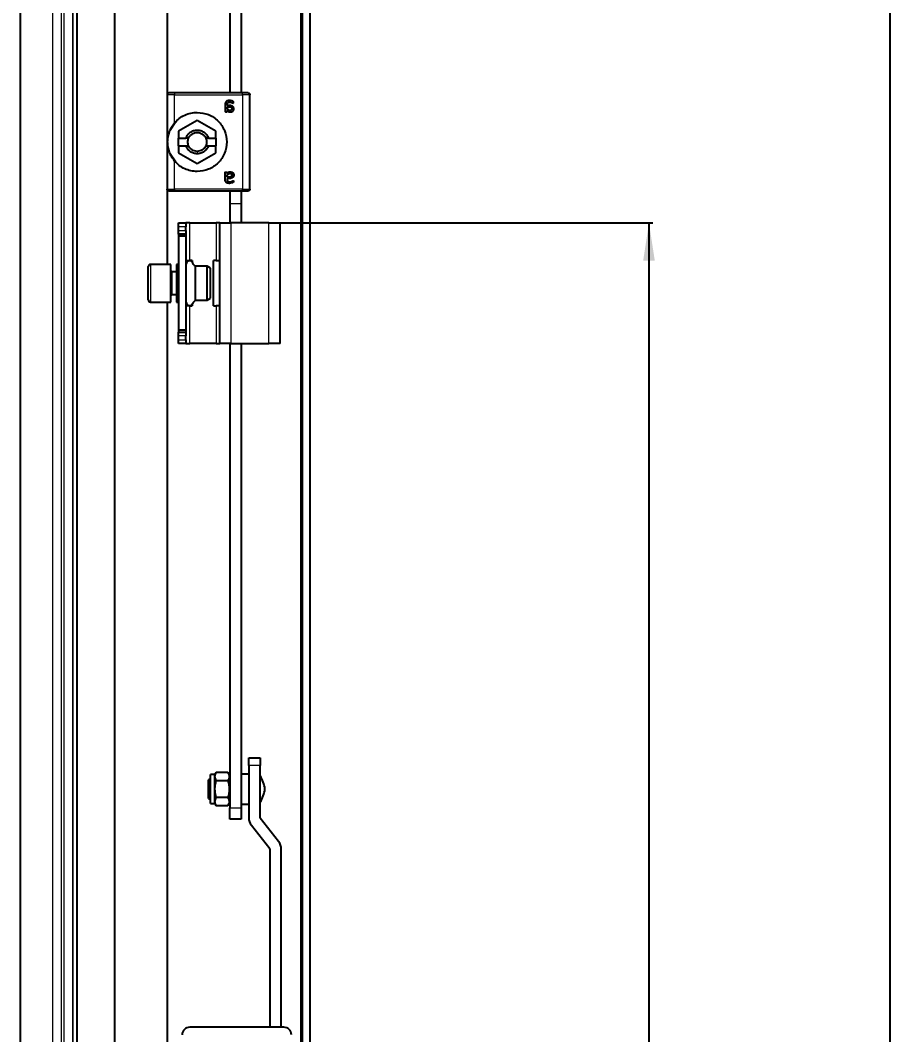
# Model space of a CAD drawing. Header units: millimetres. Extents: x -939 to 1948, y -1269 to 974.
# Drawn here: x 1715.5 to 1948.1, y -1.3 to 268 of the extents above; entities that cross this region are included whole.
import ezdxf

# ---------------------------------------------------------------- set-up
doc = ezdxf.new("R2010")
doc.units = ezdxf.units.MM
doc.layers.add('FORMAT', color=7, linetype='Continuous')
doc.styles.add('SLDTEXTSTYLE0', font='TXT', dxfattribs={"width": 0.75})
doc.dimstyles.new('SLDDIMSTYLE0', dxfattribs={"dimtxt": 20, "dimasz": 10, "dimexe": 0, "dimexo": 0.0625, "dimgap": 5, "dimtad": 2, "dimdec": 1, "dimrnd": 1e-09, "dimzin": 12, "dimdsep": 46, "dimtxsty": 'SLDTEXTSTYLE0', "dimsah": 1, "dimcen": 0.09, "dimadec": 0, "dimazin": 3, "dimtfac": 1, "dimtofl": 0, "dimtmove": 0, "dimatfit": 3, "dimfxl": 0, "dimfrac": 2, "dimtolj": 1, "dimtzin": 12, "dimarcsym": 0})

# ---------------------------------------------------------------- blocks, each defined once
blk = doc.blocks.new('_D_8')
at = {"layer": 'FORMAT'}
for p, q in [((1784.52, 689.24), (1947.51, 689.24)), ((1946.51, 689.24), (1946.51, -842.76)), ((1784.52, -842.76), (1947.51, -842.76))]:
    blk.add_line(p, q, dxfattribs=at)
for points in [[(1946.51, 689.24), (1944.97, 679.24), (1948.05, 679.24)], [(1946.51, -842.76), (1948.05, -832.76), (1944.97, -832.76)]]:
    blk.add_solid(points, dxfattribs=at)
at = {"layer": 'FORMAT', "insert": (1920.73, -106.31), "char_height": 20, "attachment_point": 1, "rotation": 90, "style": 'SLDTEXTSTYLE0'}
blk.add_mtext('1532', dxfattribs=at)
blk = doc.blocks.new('_D_11')
at = {"layer": 'FORMAT'}
for p, q in [((1784.52, 214.24), (1883.51, 214.24)), ((1882.51, 214.24), (1882.51, -367.76)), ((1784.52, -367.76), (1883.51, -367.76))]:
    blk.add_line(p, q, dxfattribs=at)
for points in [[(1882.51, 214.24), (1880.97, 204.24), (1884.05, 204.24)], [(1882.51, -367.76), (1884.05, -357.76), (1880.97, -357.76)]]:
    blk.add_solid(points, dxfattribs=at)
at = {"layer": 'FORMAT', "insert": (1856.73, -98.92), "char_height": 20, "attachment_point": 1, "rotation": 90, "style": 'SLDTEXTSTYLE0'}
blk.add_mtext('582', dxfattribs=at)

msp = doc.modelspace()

# ---------------------------------------------------------------- linework, layer by layer
at = {"color": 7, "linetype": 'Continuous', "lineweight": 25}
for p, q in [((1790.51, -954.26), (1790.51, 800.74)), ((1792.51, -954.26), (1792.51, 800.74)), ((1740.51, 767.74), (1740.51, -921.26)), ((1730.51, 738.24), (1730.51, -891.76)), ((1715.51, 723.24), (1715.51, -876.76)), ((1754.51, 668.24), (1754.51, 248.42)), ((1771.21, 657.24), (1771.21, 248.74)), ((1774.21, 657.24), (1774.21, 248.74)), ((1754.51, 248.24), (1754.51, 223.24)), ((1774.51, 248.74), (1756.51, 248.74)), ((1775.11, 248.74), (1774.86, 248.74)), ((1776.51, 223.24), (1776.51, 248.24)), ((1769.95, 245.7), (1769.95, 243.84)), ((1770.48, 245.45), (1770.48, 245.67)), ((1770.86, 245.45), (1770.48, 245.45)), ((1770.48, 245.1), (1770.91, 245.1)), ((1770.48, 244.51), (1770.48, 245.1)), ((1770.41, 243.84), (1770.41, 244.12)), ((1755.34, 238.87), (1756.84, 241.13)), ((1762.51, 241.46), (1757.56, 238.6)), ((1767.46, 238.6), (1762.51, 241.46)), ((1757.56, 238.6), (1757.56, 236.74)), ((1767.46, 236.74), (1767.46, 238.6)), ((1757.56, 236.74), (1759.52, 236.74)), ((1757.56, 234.74), (1757.56, 236.74)), ((1757.56, 234.74), (1757.56, 232.89)), ((1757.56, 234.74), (1759.52, 234.74)), ((1760.22, 236.74), (1759.52, 236.74)), ((1759.52, 234.74), (1760.22, 234.74)), ((1765.49, 236.74), (1764.8, 236.74)), ((1764.8, 234.74), (1765.49, 234.74)), ((1765.49, 236.74), (1767.46, 236.74)), ((1765.49, 234.74), (1767.46, 234.74)), ((1767.46, 236.74), (1767.46, 234.74)), ((1767.46, 232.89), (1767.46, 234.74)), ((1756.84, 230.36), (1755.34, 232.62)), ((1757.56, 232.89), (1762.51, 230.03)), ((1762.51, 230.03), (1767.46, 232.89)), ((1769.95, 225.79), (1769.95, 227.65)), ((1770.41, 227.65), (1770.41, 227.37)), ((1770.48, 226.39), (1770.48, 226.98)), ((1770.91, 226.39), (1770.48, 226.39)), ((1770.86, 226.04), (1770.48, 226.04)), ((1770.48, 226.04), (1770.48, 225.82)), ((1754.51, 223.07), (1754.51, 203.24)), ((1756.51, 222.74), (1774.51, 222.74)), ((1771.21, 222.83), (1771.21, 219.44)), ((1774.21, 222.83), (1774.21, 219.44)), ((1774.86, 222.74), (1775.11, 222.74)), ((1771.21, 219.44), (1771.21, 214.24)), ((1774.21, 219.44), (1774.21, 214.24)), ((1757.51, 214.24), (1759.51, 214.24)), ((1757.51, 213.24), (1757.51, 214.24)), ((1757.51, 212.24), (1757.51, 213.24)), ((1759.51, 214.24), (1759.51, 213.24)), ((1760.51, 214.24), (1759.51, 214.24)), ((1759.51, 212.24), (1759.51, 213.24)), ((1760.51, 214.24), (1767.51, 214.24)), ((1768.51, 214.24), (1767.51, 214.24)), ((1768.51, 214.24), (1771.51, 214.24)), ((1768.51, 182.24), (1768.51, 214.24)), ((1781.51, 214.24), (1771.51, 214.24)), ((1781.51, 214.24), (1784.51, 214.24)), ((1784.51, 182.24), (1784.51, 214.24)), ((1757.51, 211.24), (1757.51, 212.24)), ((1759.51, 211.24), (1757.51, 211.24)), ((1757.51, 211.24), (1757.51, 210.74)), ((1759.51, 210.74), (1757.51, 210.74)), ((1757.51, 210.74), (1757.51, 185.74)), ((1759.51, 212.24), (1759.51, 211.24)), ((1759.51, 211.24), (1759.51, 210.74)), ((1759.51, 210.74), (1759.51, 185.74)), ((1749.51, 195.99), (1749.51, 202.64)), ((1755.51, 203.24), (1750.11, 203.24)), ((1755.51, 195.69), (1755.51, 203.24)), ((1757.51, 203.24), (1757.01, 203.24)), ((1757.01, 203.24), (1757.01, 202.03)), ((1757.01, 202.03), (1757.01, 193.24)), ((1759.51, 204.24), (1760.51, 204.24)), ((1761.21, 204.24), (1760.51, 204.24)), ((1761.21, 204.24), (1761.21, 203.79)), ((1765.14, 202.74), (1762.01, 202.74)), ((1762.01, 193.74), (1762.01, 202.74)), ((1766.01, 202.24), (1765.14, 202.74)), ((1765.14, 193.74), (1765.14, 202.74)), ((1766.01, 194.24), (1766.01, 202.24)), ((1766.81, 192.24), (1766.81, 204.24)), ((1767.51, 204.24), (1766.81, 204.24)), ((1767.51, 204.24), (1768.51, 204.24)), ((1757.01, 201.24), (1755.76, 201.24)), ((1749.51, 193.84), (1749.51, 195.99)), ((1755.51, 193.24), (1755.51, 195.69)), ((1755.76, 195.24), (1757.01, 195.24)), ((1765.14, 193.74), (1766.01, 194.24)), ((1750.11, 193.24), (1755.51, 193.24)), ((1754.51, 193.24), (1754.51, -346.76)), ((1757.01, 193.24), (1757.51, 193.24)), ((1760.51, 192.24), (1759.51, 192.24)), ((1760.51, 192.24), (1761.21, 192.24)), ((1761.21, 192.69), (1761.21, 192.24)), ((1762.01, 193.74), (1765.14, 193.74)), ((1766.81, 192.24), (1767.51, 192.24)), ((1768.51, 192.24), (1767.51, 192.24)), ((1759.51, 185.74), (1757.51, 185.74)), ((1757.51, 185.74), (1757.51, 185.24)), ((1757.51, 185.24), (1759.51, 185.24)), ((1757.51, 184.24), (1757.51, 185.24)), ((1757.51, 183.24), (1757.51, 184.24)), ((1757.51, 182.24), (1757.51, 183.24)), ((1759.51, 185.74), (1759.51, 185.24)), ((1759.51, 185.24), (1759.51, 184.24)), ((1759.51, 183.24), (1759.51, 184.24)), ((1759.51, 183.24), (1759.51, 182.24)), ((1759.51, 182.24), (1757.51, 182.24)), ((1759.51, 182.24), (1760.51, 182.24)), ((1767.51, 182.24), (1760.51, 182.24)), ((1767.51, 182.24), (1768.51, 182.24)), ((1771.51, 182.24), (1768.51, 182.24)), ((1771.21, 182.24), (1771.21, 58.94)), ((1771.51, 182.24), (1781.51, 182.24)), ((1774.21, 182.24), (1774.21, 58.94)), ((1784.51, 182.24), (1781.51, 182.24)), ((1776.21, 72.24), (1779.21, 72.24)), ((1776.21, 70.24), (1776.21, 72.24)), ((1776.21, 70.24), (1776.21, 56.31)), ((1779.21, 72.24), (1779.21, 70.24)), ((1779.21, 56.31), (1779.21, 70.24)), ((1767.21, 67.79), (1766.01, 67.79)), ((1766.01, 63.94), (1766.01, 67.79)), ((1767.55, 68.39), (1767.21, 67.79)), ((1767.21, 63.94), (1767.21, 67.79)), ((1770.66, 68.39), (1767.55, 68.39)), ((1771.01, 67.79), (1770.66, 68.39)), ((1771.01, 67.79), (1771.01, 60.09)), ((1776.21, 67.94), (1774.21, 67.94)), ((1766.01, 66.89), (1765.51, 66.39)), ((1765.51, 61.49), (1765.51, 66.39)), ((1770.66, 66.17), (1767.55, 66.17)), ((1771.21, 66.89), (1771.01, 66.89)), ((1766.01, 60.09), (1766.01, 63.94)), ((1767.21, 60.09), (1767.21, 63.94)), ((1765.51, 61.49), (1766.01, 60.99)), ((1766.01, 60.09), (1767.21, 60.09)), ((1767.21, 60.09), (1767.55, 59.49)), ((1770.66, 61.72), (1767.55, 61.72)), ((1770.66, 59.49), (1767.55, 59.49)), ((1770.66, 59.49), (1771.01, 60.09)), ((1771.01, 60.99), (1771.21, 60.99)), ((1774.21, 59.94), (1776.21, 59.94)), ((1771.21, 55.94), (1771.21, 58.94)), ((1774.21, 58.94), (1774.21, 55.94)), ((1774.21, 55.94), (1771.21, 55.94)), ((1776.89, 54.33), (1781.76, 48.16)), ((1784.12, 50.02), (1779.25, 56.19)), ((1781.81, 48.03), (1781.81, 0.74)), ((1784.81, 0.74), (1784.81, 48.03)), ((1785.51, 0.74), (1760.51, 0.74))]:
    msp.add_line(p, q, dxfattribs=at)
at = {"color": 8, "linetype": 'Continuous', "lineweight": 18}
for p, q in [((1789.91, 798.14), (1789.91, -951.66)), ((1729.41, 737.14), (1729.41, -890.66)), ((1729.51, 737.24), (1729.51, -890.76)), ((1726.41, 734.14), (1726.41, -887.66)), ((1727.1, 734.84), (1727.1, -888.35)), ((1724.1, 731.84), (1724.1, -885.35)), ((1756.51, 240.81), (1756.51, 248.24)), ((1756.51, 248.24), (1774.51, 248.24)), ((1774.51, 248.24), (1774.51, 223.24)), ((1762.51, 233.24), (1762.51, 232.59)), ((1756.51, 223.24), (1756.51, 230.68)), ((1774.51, 223.24), (1756.51, 223.24)), ((1771.21, 219.44), (1774.21, 219.44)), ((1759.51, 213.24), (1757.51, 213.24)), ((1760.51, 204.24), (1760.51, 214.24)), ((1767.51, 214.24), (1767.51, 204.24)), ((1771.51, 182.24), (1771.51, 214.24)), ((1781.51, 182.24), (1781.51, 214.24)), ((1757.51, 212.24), (1759.51, 212.24)), ((1750.11, 203.24), (1750.11, 195.69)), ((1755.76, 201.24), (1755.76, 195.24)), ((1750.11, 195.69), (1750.11, 193.24)), ((1760.51, 182.24), (1760.51, 192.24)), ((1767.51, 192.24), (1767.51, 182.24)), ((1759.51, 184.24), (1757.51, 184.24)), ((1757.51, 183.24), (1759.51, 183.24)), ((1779.21, 70.24), (1776.21, 70.24)), ((1771.21, 58.94), (1774.21, 58.94))]:
    msp.add_line(p, q, dxfattribs=at)
at = {"color": 7, "linetype": 'Continuous', "lineweight": 25}
for centre, radius, start, end in [((1750.11, 202.64), 0.6, 90, 180), ((1755.76, 201.49), 0.25, 180, 270), ((1755.76, 194.99), 0.25, 90, 180), ((1750.11, 193.84), 0.6, 180, 270), ((1772.56, 62.99), 8, 6.8819, 33.8709), ((1772.56, 64.9), 8, 326.1291, 353.1181), ((1779.41, 56.31), 3.2, 180, 218.264), ((1779.41, 56.31), 0.2, 180, 218.264), ((1781.61, 48.03), 3.2, 0, 38.264), ((1781.61, 48.03), 0.2, 0, 38.264), ((1760.51, -1.26), 2, 90, 180), ((1785.51, -1.26), 2, 0, 90)]:
    msp.add_arc(centre, radius, start, end, dxfattribs=at)
for points in [[(1755.01, 248.74), (1754.94, 248.74), (1754.81, 248.72), (1754.65, 248.61), (1754.53, 248.44), (1754.51, 248.31), (1754.51, 248.24)], [(1756.51, 248.74), (1756.31, 248.74), (1755.92, 248.74), (1755.42, 248.74), (1755.07, 248.74), (1755.03, 248.74), (1755.01, 248.74)], [(1776.01, 248.74), (1775.98, 248.74), (1775.94, 248.74), (1775.59, 248.74), (1775.1, 248.74), (1774.7, 248.74), (1774.51, 248.74)], [(1776.01, 248.74), (1776.07, 248.74), (1776.2, 248.72), (1776.37, 248.61), (1776.48, 248.44), (1776.5, 248.31), (1776.51, 248.24)], [(1756.51, 240.81), (1756.9, 241.22), (1757.69, 242.04), (1759.18, 242.91), (1760.8, 243.49), (1761.94, 243.56), (1762.51, 243.59)], [(1762.51, 243.59), (1763.53, 243.48), (1765.59, 243.24), (1768.2, 241.42), (1769.95, 238.83), (1770.56, 235.74), (1769.95, 232.66), (1768.2, 230.06), (1765.59, 228.25), (1763.53, 228.01), (1762.51, 227.89)], [(1759.52, 236.74), (1759.65, 237.05), (1759.92, 237.65), (1760.64, 238.34), (1761.52, 238.79), (1762.51, 238.95), (1763.49, 238.79), (1764.37, 238.34), (1765.1, 237.65), (1765.36, 237.05), (1765.49, 236.74)], [(1760.22, 236.74), (1760.33, 236.96), (1760.56, 237.38), (1761.12, 237.86), (1761.78, 238.18), (1762.27, 238.22), (1762.51, 238.24)], [(1762.51, 238.24), (1762.75, 238.22), (1763.23, 238.18), (1763.89, 237.86), (1764.45, 237.38), (1764.68, 236.96), (1764.8, 236.74)], [(1762.51, 232.59), (1762.18, 232.62), (1761.52, 232.68), (1760.64, 233.15), (1759.92, 233.84), (1759.65, 234.44), (1759.52, 234.74)], [(1760.22, 234.74), (1760.16, 234.91), (1760.04, 235.23), (1759.99, 235.74), (1760.04, 236.26), (1760.16, 236.58), (1760.22, 236.74)], [(1762.51, 233.24), (1762.27, 233.26), (1761.78, 233.3), (1761.12, 233.63), (1760.56, 234.1), (1760.33, 234.53), (1760.22, 234.74)], [(1765.49, 234.74), (1765.36, 234.44), (1765.1, 233.84), (1764.37, 233.15), (1763.49, 232.68), (1762.83, 232.62), (1762.51, 232.59)], [(1764.8, 234.74), (1764.68, 234.53), (1764.45, 234.1), (1763.89, 233.63), (1763.23, 233.3), (1762.75, 233.26), (1762.51, 233.24)], [(1764.8, 236.74), (1764.86, 236.58), (1764.98, 236.26), (1765.02, 235.74), (1764.98, 235.23), (1764.86, 234.91), (1764.8, 234.74)], [(1762.51, 227.89), (1761.94, 227.93), (1760.8, 228), (1759.18, 228.58), (1757.69, 229.45), (1756.9, 230.27), (1756.51, 230.68)], [(1755.01, 222.74), (1754.94, 222.75), (1754.81, 222.77), (1754.65, 222.88), (1754.53, 223.05), (1754.51, 223.18), (1754.51, 223.24)], [(1755.01, 222.74), (1755.03, 222.74), (1755.07, 222.74), (1755.42, 222.74), (1755.92, 222.74), (1756.31, 222.74), (1756.51, 222.74)], [(1774.51, 222.74), (1774.7, 222.74), (1775.1, 222.74), (1775.59, 222.74), (1775.94, 222.74), (1775.98, 222.74), (1776.01, 222.74)], [(1776.51, 223.24), (1776.5, 223.18), (1776.48, 223.05), (1776.37, 222.88), (1776.2, 222.77), (1776.07, 222.75), (1776.01, 222.74)]]:
    msp.add_open_spline(points, degree=3, dxfattribs=at)
at = {"color": 8, "linetype": 'Continuous', "lineweight": 18}
for points in [[(1756.51, 248.24), (1756.24, 248.24), (1755.72, 248.24), (1755.06, 248.24), (1754.6, 248.24), (1754.54, 248.24), (1754.51, 248.24)], [(1756.51, 248.74), (1756.51, 248.74), (1756.51, 248.72), (1756.51, 248.61), (1756.51, 248.44), (1756.51, 248.31), (1756.51, 248.24)], [(1774.51, 248.24), (1774.51, 248.31), (1774.51, 248.44), (1774.51, 248.61), (1774.51, 248.72), (1774.51, 248.74), (1774.51, 248.74)], [(1776.51, 248.24), (1776.48, 248.24), (1776.42, 248.24), (1775.95, 248.24), (1775.29, 248.24), (1774.77, 248.24), (1774.51, 248.24)], [(1754.51, 223.24), (1754.54, 223.24), (1754.6, 223.24), (1755.06, 223.24), (1755.72, 223.24), (1756.24, 223.24), (1756.51, 223.24)], [(1756.51, 223.24), (1756.51, 223.18), (1756.51, 223.05), (1756.51, 222.88), (1756.51, 222.77), (1756.51, 222.75), (1756.51, 222.74)], [(1774.51, 222.74), (1774.51, 222.75), (1774.51, 222.77), (1774.51, 222.88), (1774.51, 223.05), (1774.51, 223.18), (1774.51, 223.24)], [(1774.51, 223.24), (1774.77, 223.24), (1775.29, 223.24), (1775.95, 223.24), (1776.42, 223.24), (1776.48, 223.24), (1776.51, 223.24)]]:
    msp.add_open_spline(points, degree=3, dxfattribs=at)
at = {"color": 7, "linetype": 'Continuous', "lineweight": 25}
for points, knots in [([(1771.06, 246.74), (1770.91, 246.74), (1770.69, 246.73), (1770.41, 246.63), (1770.22, 246.51), (1770.08, 246.35), (1769.97, 246.07), (1769.96, 245.85), (1769.95, 245.7)], [0, 0, 0, 0, 0.250089, 0.382495, 0.500259, 0.622163, 0.750133, 1, 1, 1, 1]), ([(1770.48, 245.67), (1770.48, 245.76), (1770.49, 245.89), (1770.55, 246.06), (1770.62, 246.17), (1770.73, 246.25), (1770.85, 246.3), (1770.98, 246.33), (1771.07, 246.33), (1771.12, 246.33)], [0, 0, 0, 0, 0.250023, 0.382539, 0.499802, 0.620838, 0.749652, 0.874777, 1, 1, 1, 1]), ([(1772.24, 244.53), (1772.24, 244.61), (1772.23, 244.76), (1772.13, 244.98), (1771.98, 245.16), (1771.71, 245.33), (1771.33, 245.43), (1771.01, 245.44), (1770.86, 245.45)], [0, 0, 0, 0, 0.125049, 0.249886, 0.370856, 0.49982, 0.749609, 1, 1, 1, 1]), ([(1770.91, 245.1), (1771.01, 245.09), (1771.19, 245.09), (1771.41, 245.02), (1771.56, 244.93), (1771.65, 244.83), (1771.7, 244.7), (1771.71, 244.61), (1771.71, 244.57)], [0, 0, 0, 0, 0.279652, 0.500248, 0.629485, 0.750186, 0.875763, 1, 1, 1, 1]), ([(1772.12, 246.25), (1772.12, 246.3), (1772.13, 246.39), (1772.06, 246.48), (1771.92, 246.56), (1771.6, 246.69), (1771.27, 246.72), (1771.06, 246.74)], [0, 0, 0, 0, 0.1246927, 0.1871822, 0.2497734, 0.5000394, 1, 1, 1, 1]), ([(1771.12, 246.33), (1771.28, 246.31), (1771.52, 246.29), (1771.77, 246.16), (1771.9, 246.09), (1771.97, 246.05), (1772.01, 246.04), (1772.02, 246.04)], [0, 0, 0, 0, 0.4987, 0.749508, 0.874949, 0.946783, 1, 1, 1, 1]), ([(1772.02, 246.04), (1772.03, 246.04), (1772.05, 246.04), (1772.07, 246.05), (1772.08, 246.07), (1772.1, 246.09), (1772.12, 246.13), (1772.12, 246.17), (1772.12, 246.21), (1772.12, 246.23), (1772.12, 246.25)], [0, 0, 0, 0, 0.128825, 0.180169, 0.243397, 0.36986, 0.499864, 0.749649, 0.843476, 1, 1, 1, 1]), ([(1769.95, 243.84), (1769.95, 243.82), (1769.95, 243.81), (1769.96, 243.79), (1769.99, 243.77), (1770.06, 243.75), (1770.13, 243.74), (1770.18, 243.74)], [0, 0, 0, 0, 0.124881, 0.183376, 0.250934, 0.500336, 1, 1, 1, 1]), ([(1770.18, 243.74), (1770.22, 243.75), (1770.29, 243.75), (1770.37, 243.76), (1770.39, 243.79), (1770.4, 243.81), (1770.41, 243.83), (1770.41, 243.84)], [0, 0, 0, 0, 0.499718, 0.749437, 0.810587, 0.875078, 1, 1, 1, 1]), ([(1770.41, 244.12), (1770.53, 244), (1770.72, 243.83), (1770.99, 243.72), (1771.16, 243.69), (1771.24, 243.69), (1771.28, 243.69)], [0, 0, 0, 0, 0.499113, 0.749325, 0.874665, 1, 1, 1, 1]), ([(1771.2, 244.1), (1771.13, 244.1), (1770.98, 244.12), (1770.72, 244.25), (1770.58, 244.41), (1770.48, 244.51)], [0, 0, 0, 0, 0.249939, 0.499864, 1, 1, 1, 1]), ([(1771.71, 244.57), (1771.71, 244.5), (1771.7, 244.4), (1771.64, 244.29), (1771.57, 244.21), (1771.49, 244.16), (1771.4, 244.12), (1771.3, 244.1), (1771.23, 244.1), (1771.2, 244.1)], [0, 0, 0, 0, 0.2491681, 0.3736348, 0.4993903, 0.6193944, 0.7496557, 0.8747703, 1, 1, 1, 1]), ([(1771.28, 243.69), (1771.4, 243.69), (1771.59, 243.7), (1771.81, 243.79), (1771.97, 243.89), (1772.09, 244.02), (1772.21, 244.23), (1772.23, 244.41), (1772.24, 244.53)], [0, 0, 0, 0, 0.25007, 0.379181, 0.500499, 0.62417, 0.750842, 1, 1, 1, 1]), ([(1756.51, 230.68), (1756.22, 231.06), (1755.65, 231.81), (1755.09, 233.06), (1754.74, 234.34), (1754.61, 235.75), (1754.74, 237.15), (1755.09, 238.43), (1755.65, 239.68), (1756.22, 240.43), (1756.51, 240.81)], [0, 0, 0, 0, 0.125762, 0.25037, 0.375307, 0.500139, 0.62481, 0.749763, 0.874888, 1, 1, 1, 1]), ([(1769.95, 227.65), (1769.95, 227.66), (1769.95, 227.68), (1769.96, 227.7), (1769.99, 227.72), (1770.06, 227.74), (1770.13, 227.74), (1770.18, 227.74)], [0, 0, 0, 0, 0.124884, 0.186377, 0.250914, 0.500322, 1, 1, 1, 1]), ([(1770.18, 227.74), (1770.22, 227.74), (1770.28, 227.74), (1770.35, 227.73), (1770.38, 227.71), (1770.39, 227.7), (1770.4, 227.68), (1770.41, 227.66), (1770.41, 227.65)], [0, 0, 0, 0, 0.4991618, 0.6442419, 0.7496985, 0.8136051, 0.8752168, 1, 1, 1, 1]), ([(1770.41, 227.37), (1770.53, 227.49), (1770.72, 227.66), (1771.03, 227.79), (1771.2, 227.8), (1771.28, 227.8)], [0, 0, 0, 0, 0.499364, 0.749701, 1, 1, 1, 1]), ([(1770.48, 226.98), (1770.58, 227.08), (1770.72, 227.24), (1770.95, 227.35), (1771.09, 227.39), (1771.16, 227.39), (1771.2, 227.39)], [0, 0, 0, 0, 0.499765, 0.749504, 0.874771, 1, 1, 1, 1]), ([(1772.24, 226.96), (1772.24, 226.92), (1772.24, 226.84), (1772.21, 226.69), (1772.13, 226.51), (1771.98, 226.33), (1771.71, 226.16), (1771.33, 226.06), (1771.01, 226.04), (1770.86, 226.04)], [0, 0, 0, 0, 0.062637, 0.125278, 0.250072, 0.374841, 0.499994, 0.749696, 1, 1, 1, 1]), ([(1771.71, 226.92), (1771.71, 226.88), (1771.7, 226.78), (1771.65, 226.66), (1771.56, 226.55), (1771.41, 226.46), (1771.19, 226.4), (1771.01, 226.39), (1770.91, 226.39)], [0, 0, 0, 0, 0.124446, 0.249795, 0.37, 0.499734, 0.719932, 1, 1, 1, 1]), ([(1771.2, 227.39), (1771.26, 227.39), (1771.36, 227.38), (1771.49, 227.33), (1771.57, 227.28), (1771.64, 227.2), (1771.68, 227.12), (1771.71, 227.02), (1771.71, 226.95), (1771.71, 226.92)], [0, 0, 0, 0, 0.249623, 0.37714, 0.499734, 0.62273, 0.749812, 0.874876, 1, 1, 1, 1]), ([(1771.28, 227.8), (1771.4, 227.8), (1771.59, 227.78), (1771.81, 227.7), (1771.97, 227.6), (1772.09, 227.47), (1772.21, 227.26), (1772.23, 227.08), (1772.24, 226.96)], [0, 0, 0, 0, 0.25007, 0.379559, 0.500499, 0.624556, 0.750843, 1, 1, 1, 1]), ([(1771.06, 224.74), (1770.99, 224.75), (1770.84, 224.75), (1770.62, 224.79), (1770.41, 224.85), (1770.22, 224.97), (1770.08, 225.14), (1769.97, 225.42), (1769.96, 225.64), (1769.95, 225.79)], [0, 0, 0, 0, 0.125255, 0.250437, 0.383066, 0.500493, 0.622629, 0.75025, 1, 1, 1, 1]), ([(1770.48, 225.82), (1770.48, 225.78), (1770.48, 225.69), (1770.5, 225.55), (1770.55, 225.42), (1770.62, 225.31), (1770.73, 225.23), (1770.89, 225.17), (1771.03, 225.16), (1771.12, 225.16)], [0, 0, 0, 0, 0.125295, 0.250514, 0.383518, 0.50035, 0.621938, 0.750243, 1, 1, 1, 1]), ([(1772.12, 225.24), (1772.12, 225.21), (1772.12, 225.16), (1772.11, 225.08), (1772.06, 225.01), (1771.92, 224.92), (1771.6, 224.8), (1771.27, 224.76), (1771.06, 224.74)], [0, 0, 0, 0, 0.062686, 0.125173, 0.187628, 0.250185, 0.500314, 1, 1, 1, 1]), ([(1771.12, 225.16), (1771.28, 225.17), (1771.59, 225.2), (1771.85, 225.41), (1772.01, 225.45), (1772.02, 225.45)], [0, 0, 0, 0, 0.498852, 0.946609, 1, 1, 1, 1]), ([(1772.02, 225.45), (1772.03, 225.45), (1772.05, 225.45), (1772.07, 225.44), (1772.08, 225.42), (1772.1, 225.4), (1772.12, 225.34), (1772.12, 225.28), (1772.12, 225.24)], [0, 0, 0, 0, 0.13107, 0.182437, 0.243796, 0.371388, 0.500442, 1, 1, 1, 1]), ([(1762.01, 202.74), (1761.83, 202.9), (1761.48, 203.2), (1761.29, 203.77), (1760.93, 204.08), (1760.59, 204.21), (1760.23, 204.17), (1759.88, 203.98), (1759.63, 203.62), (1759.55, 203.33), (1759.51, 203.18)], [0, 0, 0, 0, 0.185676, 0.371025, 0.466937, 0.562172, 0.656347, 0.751553, 0.873842, 1, 1, 1, 1]), ([(1759.51, 193.31), (1759.55, 193.16), (1759.63, 192.87), (1759.88, 192.51), (1760.23, 192.32), (1760.59, 192.28), (1760.93, 192.41), (1761.29, 192.72), (1761.48, 193.28), (1761.83, 193.59), (1762.01, 193.74)], [0, 0, 0, 0, 0.126158, 0.248447, 0.343653, 0.437828, 0.533063, 0.628975, 0.814324, 1, 1, 1, 1]), ([(1767.55, 66.17), (1767.37, 66.57), (1767.04, 67.31), (1767.39, 68.05), (1767.55, 68.39)], [0, 0, 0, 0, 0.534707, 1, 1, 1, 1]), ([(1770.66, 68.39), (1770.84, 68), (1771.18, 67.25), (1770.82, 66.51), (1770.66, 66.17)], [0, 0, 0, 0, 0.534707, 1, 1, 1, 1]), ([(1767.55, 61.72), (1767.38, 62.47), (1767.04, 63.96), (1767.38, 65.44), (1767.55, 66.17)], [0, 0, 0, 0, 0.508481, 1, 1, 1, 1]), ([(1770.66, 66.17), (1770.83, 65.41), (1771.18, 63.93), (1770.83, 62.45), (1770.66, 61.72)], [0, 0, 0, 0, 0.508481, 1, 1, 1, 1]), ([(1767.55, 59.49), (1767.37, 59.89), (1767.04, 60.64), (1767.39, 61.37), (1767.55, 61.72)], [0, 0, 0, 0, 0.534707, 1, 1, 1, 1]), ([(1770.66, 61.72), (1770.84, 61.32), (1771.18, 60.58), (1770.82, 59.84), (1770.66, 59.49)], [0, 0, 0, 0, 0.534707, 1, 1, 1, 1])]:
    msp.add_open_spline(points, degree=3, knots=knots, dxfattribs=at)

# ---------------------------------------------------------------- dimensions: what is measured, and where the dimension line sits
at = {"layer": 'FORMAT'}
for base, p1, p2, picture, middle in [((1946.51, -842.76), (1784.51, 689.24), (1784.51, -842.76), '_D_8', (1946.51, -76.76)), ((1882.51, -367.76), (1784.51, 214.24), (1784.51, -367.76), '_D_11', (1882.51, -76.76))]:
    dim = msp.add_linear_dim(base=base, p1=p1, p2=p2, angle=90, dimstyle='SLDDIMSTYLE0', dxfattribs=at)
    dim.commit()
    dim.dimension.update_dxf_attribs({"geometry": picture, "text_midpoint": middle, "dimtype": 160})

doc.saveas('drawing.dxf')
